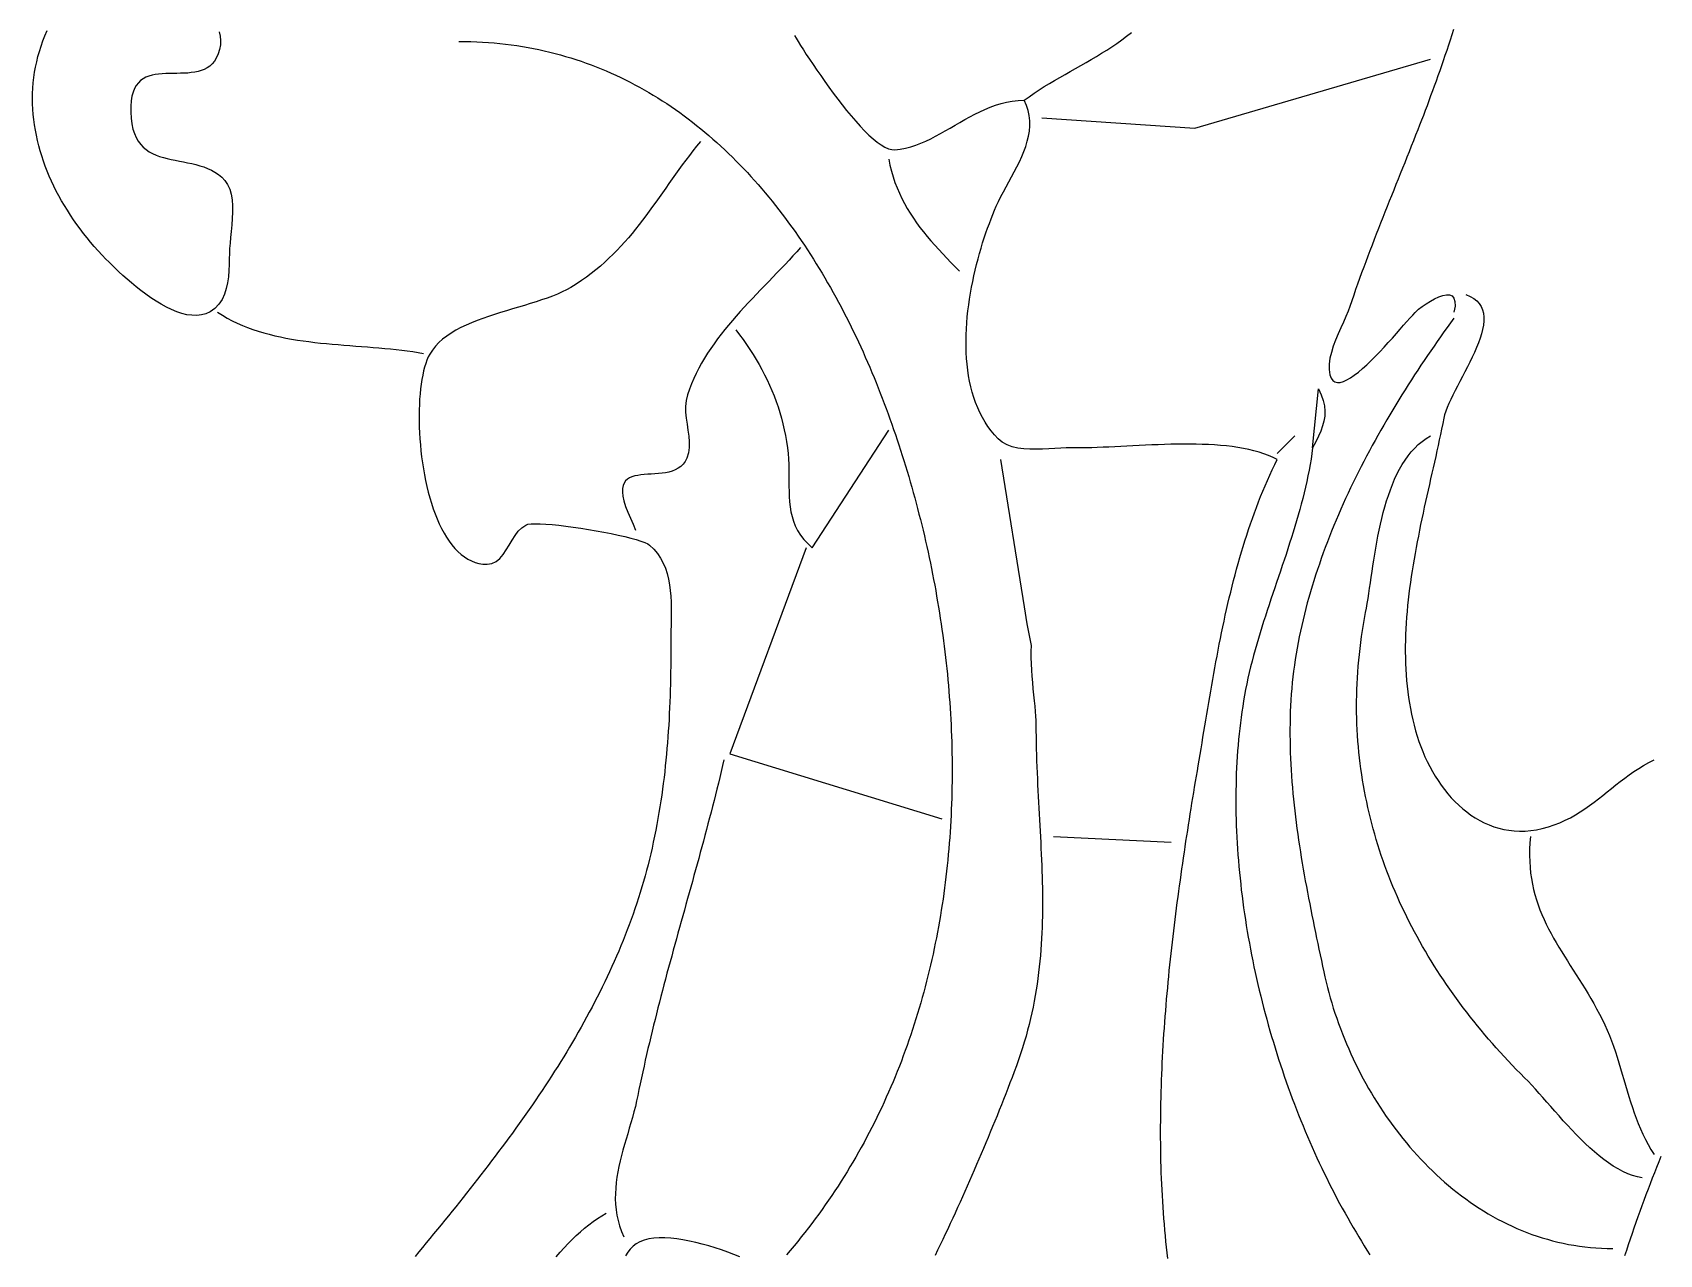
# Model space of a CAD drawing. Header units: millimetres. Extents: x 38 to 1443, y 33 to 1224.
# Drawn here: x 60.1 to 336.4, y 522.2 to 729.7 of the extents above; entities that cross this region are included whole.
import ezdxf

# ---------------------------------------------------------------- set-up
doc = ezdxf.new("R2010")
doc.units = ezdxf.units.MM
doc.layers.add('0_0_0', color=3, linetype='Continuous')

msp = doc.modelspace()

# ---------------------------------------------------------------- linework, layer by layer
at = {"layer": '0_0_0'}
for points in [[(91.78, 729.84), (91.94, 729.1), (92.01, 728.35), (91.99, 727.6), (91.87, 726.85), (91.64, 726.1), (91.3, 725.35), (90.98, 724.83), (90.61, 724.38), (90.19, 724.01), (89.74, 723.69), (89.26, 723.44), (88.74, 723.24), (88.2, 723.08), (87.63, 722.97), (87.04, 722.89), (86.44, 722.83), (85.83, 722.8), (85.21, 722.78), (84.58, 722.77), (83.95, 722.77), (83.33, 722.76), (82.71, 722.74), (82.1, 722.71), (81.51, 722.65), (80.93, 722.57), (80.38, 722.46), (79.85, 722.3), (79.35, 722.1), (78.88, 721.85), (78.45, 721.53), (78.06, 721.16), (77.71, 720.71), (77.41, 720.19), (77.16, 719.58), (76.97, 718.88), (76.83, 718.09), (76.76, 717.2), (76.76, 716.2), (76.82, 715.14), (76.95, 714.18), (77.14, 713.32), (77.39, 712.55), (77.7, 711.86), (78.05, 711.25), (78.46, 710.71), (78.9, 710.24), (79.39, 709.83), (79.92, 709.47), (80.47, 709.17), (81.06, 708.9), (81.68, 708.67), (82.32, 708.48), (82.97, 708.3), (83.65, 708.15), (84.33, 708.01), (85.03, 707.87), (85.72, 707.74), (86.43, 707.6), (87.12, 707.45), (87.82, 707.28), (88.5, 707.09), (89.17, 706.87), (89.83, 706.61), (90.47, 706.32), (91.08, 705.97), (91.66, 705.58), (92.22, 705.12), (92.74, 704.6), (93.23, 703.92), (93.59, 703.13), (93.84, 702.24), (93.99, 701.28), (94.06, 700.25), (94.07, 699.19), (94.02, 698.1), (93.94, 697.02), (93.84, 695.94), (93.73, 694.91), (93.63, 693.93), (93.56, 693.02), (93.52, 692.2), (93.51, 691.28), (93.49, 690.3), (93.44, 689.28), (93.36, 688.24), (93.21, 687.21), (92.99, 686.21), (92.69, 685.25), (92.28, 684.35), (91.74, 683.55), (91.07, 682.85), (90.25, 682.27), (89.52, 681.95), (88.77, 681.75), (87.98, 681.66), (87.16, 681.68), (86.32, 681.79), (85.46, 682), (84.59, 682.29), (83.71, 682.65), (82.83, 683.07), (81.94, 683.55), (81.06, 684.08), (80.19, 684.65), (79.34, 685.25), (78.5, 685.88), (77.69, 686.52), (76.9, 687.17), (76.15, 687.81), (75.43, 688.45), (74.75, 689.07), (74.13, 689.67), (73.55, 690.23), (73.03, 690.75), (72.56, 691.22), (71.89, 691.92), (71.23, 692.63), (70.58, 693.36), (69.95, 694.09), (69.34, 694.84), (68.74, 695.59), (68.16, 696.36), (67.59, 697.13), (67.04, 697.92), (66.51, 698.71), (66, 699.51), (65.5, 700.31), (65.03, 701.13), (64.57, 701.95), (64.13, 702.78), (63.71, 703.61), (63.32, 704.45), (62.94, 705.3), (62.59, 706.15), (62.25, 707.01), (61.94, 707.87), (61.66, 708.74), (61.39, 709.61), (61.15, 710.49), (60.93, 711.36), (60.74, 712.25), (60.57, 713.13), (60.42, 714.02), (60.3, 714.91), (60.21, 715.8), (60.14, 716.69), (60.1, 717.58), (60.09, 718.48), (60.1, 719.37), (60.14, 720.27), (60.21, 721.16), (60.31, 722.06), (60.44, 722.95), (60.6, 723.85), (60.79, 724.74), (61, 725.63), (61.25, 726.51), (61.53, 727.4), (61.85, 728.28), (62.19, 729.16), (62.56, 730.04)], [(252.92, 521.52), (252.81, 522.48), (252.7, 523.45), (252.6, 524.42), (252.51, 525.38), (252.42, 526.35), (252.34, 527.32), (252.26, 528.29), (252.18, 529.27), (252.12, 530.24), (252.05, 531.21), (252, 532.19), (251.95, 533.16), (251.9, 534.14), (251.86, 535.12), (251.82, 536.1), (251.79, 537.07), (251.76, 538.05), (251.74, 539.03), (251.72, 540.01), (251.71, 541), (251.7, 541.98), (251.7, 542.96), (251.7, 543.94), (251.71, 544.92), (251.72, 545.91), (251.73, 546.89), (251.75, 547.87), (251.77, 548.85), (251.8, 549.84), (251.83, 550.82), (251.86, 551.8), (251.9, 552.79), (251.94, 553.77), (251.99, 554.75), (252.04, 555.73), (252.09, 556.71), (252.15, 557.69), (252.21, 558.68), (252.27, 559.66), (252.34, 560.64), (252.41, 561.62), (252.48, 562.59), (252.56, 563.57), (252.64, 564.55), (252.72, 565.53), (252.81, 566.5), (252.9, 567.48), (252.99, 568.45), (253.08, 569.42), (253.18, 570.4), (253.28, 571.37), (253.38, 572.34), (253.49, 573.3), (253.59, 574.27), (253.7, 575.24), (253.82, 576.2), (253.93, 577.17), (254.05, 578.13), (254.16, 579.09), (254.29, 580.05), (254.41, 581.01), (254.53, 581.96), (254.66, 582.92), (254.79, 583.87), (254.92, 584.82), (255.05, 585.77), (255.18, 586.72), (255.32, 587.66), (255.45, 588.61), (255.59, 589.55), (255.73, 590.49), (255.87, 591.42), (256.01, 592.36), (256.16, 593.29), (256.3, 594.22), (256.44, 595.15), (256.59, 596.08), (256.74, 597), (256.89, 597.92), (257.03, 598.84), (257.18, 599.76), (257.33, 600.67), (257.48, 601.58), (257.63, 602.49), (257.79, 603.4), (257.94, 604.3), (258.09, 605.2), (258.25, 606.16), (258.41, 607.12), (258.57, 608.09), (258.73, 609.06), (258.89, 610.03), (259.06, 611), (259.22, 611.98), (259.38, 612.96), (259.54, 613.94), (259.71, 614.92), (259.87, 615.91), (260.04, 616.89), (260.21, 617.88), (260.38, 618.87), (260.56, 619.86), (260.74, 620.85), (260.92, 621.84), (261.1, 622.83), (261.28, 623.82), (261.47, 624.82), (261.67, 625.81), (261.86, 626.8), (262.06, 627.79), (262.27, 628.78), (262.48, 629.77), (262.69, 630.75), (262.91, 631.74), (263.14, 632.73), (263.37, 633.71), (263.6, 634.69), (263.84, 635.67), (264.09, 636.65), (264.34, 637.62), (264.61, 638.59), (264.87, 639.56), (265.15, 640.53), (265.43, 641.49), (265.72, 642.45), (266.01, 643.41), (266.32, 644.36), (266.63, 645.31), (266.95, 646.25), (267.28, 647.19), (267.62, 648.13), (267.96, 649.06), (268.32, 649.99), (268.68, 650.91), (269.06, 651.82), (269.44, 652.74), (269.84, 653.64), (270.24, 654.54), (270.66, 655.43), (271.09, 656.32), (271.52, 657.2), (270.8, 657.56), (270.04, 657.89), (269.24, 658.18), (268.42, 658.45), (267.56, 658.69), (266.67, 658.9), (265.76, 659.09), (264.82, 659.25), (263.86, 659.38), (262.87, 659.5), (261.87, 659.59), (260.86, 659.67), (259.82, 659.73), (258.78, 659.77), (257.72, 659.8), (256.66, 659.81), (255.59, 659.81), (254.51, 659.8), (253.43, 659.78), (252.35, 659.75), (251.27, 659.71), (250.19, 659.67), (249.12, 659.62), (248.05, 659.57), (247, 659.52), (245.95, 659.46), (244.92, 659.41), (243.9, 659.36), (242.9, 659.31), (241.92, 659.27), (240.95, 659.23), (240.02, 659.2), (239.1, 659.18), (238.21, 659.17), (237.35, 659.17), (236.52, 659.19), (235.67, 659.18), (234.73, 659.14), (233.74, 659.08), (232.7, 659.02), (231.64, 658.96), (230.56, 658.93), (229.49, 658.94), (228.45, 659), (227.44, 659.14), (226.49, 659.36), (225.61, 659.68), (224.81, 660.12), (224.12, 660.69), (223.5, 661.36), (222.92, 662.06), (222.38, 662.8), (221.88, 663.56), (221.42, 664.35), (221.01, 665.16), (220.63, 665.99), (220.28, 666.85), (219.98, 667.73), (219.7, 668.63), (219.46, 669.55), (219.26, 670.48), (219.09, 671.43), (218.94, 672.39), (218.83, 673.37), (218.75, 674.35), (218.69, 675.34), (218.66, 676.34), (218.66, 677.35), (218.68, 678.36), (218.72, 679.38), (218.78, 680.39), (218.87, 681.41), (218.98, 682.42), (219.11, 683.44), (219.25, 684.44), (219.41, 685.45), (219.59, 686.44), (219.79, 687.43), (219.99, 688.41), (220.21, 689.37), (220.45, 690.32), (220.69, 691.26), (220.94, 692.18), (221.2, 693.09), (221.47, 693.97), (221.75, 694.84), (222.03, 695.68), (222.32, 696.5), (222.61, 697.3), (222.9, 698.07), (223.2, 698.81), (223.49, 699.52), (223.78, 700.2), (224.16, 701.02), (224.57, 701.84), (225, 702.67), (225.45, 703.51), (225.91, 704.35), (226.38, 705.2), (226.84, 706.05), (227.28, 706.91), (227.71, 707.77), (228.1, 708.63), (228.47, 709.5), (228.79, 710.37), (229.06, 711.24), (229.27, 712.11), (229.42, 712.98), (229.5, 713.86), (229.49, 714.73), (229.4, 715.6), (229.21, 716.47), (228.92, 717.34), (228.52, 718.2), (229.36, 718.81), (230.2, 719.4), (231.06, 719.96), (231.93, 720.52), (232.8, 721.05), (233.68, 721.58), (234.57, 722.09), (235.46, 722.6), (236.35, 723.11), (237.25, 723.61), (238.14, 724.11), (239.03, 724.62), (239.92, 725.13), (240.8, 725.65), (241.68, 726.18), (242.55, 726.72), (243.41, 727.28), (244.26, 727.86), (245.1, 728.45), (245.92, 729.07), (246.73, 729.71)], [(301.43, 730.22), (301.15, 729.32), (300.86, 728.43), (300.58, 727.55), (300.29, 726.67), (299.99, 725.79), (299.7, 724.92), (299.4, 724.05), (299.1, 723.19), (298.8, 722.33), (298.49, 721.47), (298.19, 720.62), (297.88, 719.78), (297.57, 718.94), (297.26, 718.1), (296.95, 717.27), (296.64, 716.45), (296.33, 715.63), (296.02, 714.81), (295.7, 714), (295.39, 713.2), (295.02, 712.27), (294.65, 711.33), (294.28, 710.4), (293.91, 709.46), (293.53, 708.53), (293.16, 707.6), (292.79, 706.66), (292.41, 705.73), (292.04, 704.8), (291.66, 703.87), (291.29, 702.94), (290.92, 702), (290.54, 701.07), (290.17, 700.14), (289.8, 699.21), (289.43, 698.27), (289.06, 697.34), (288.7, 696.4), (288.33, 695.47), (287.97, 694.53), (287.61, 693.6), (287.25, 692.66), (286.9, 691.72), (286.55, 690.78), (286.2, 689.84), (285.85, 688.89), (285.51, 687.95), (285.17, 687), (284.83, 686.06), (284.5, 685.11), (284.17, 684.15), (283.85, 683.2), (283.55, 682.38), (283.17, 681.49), (282.75, 680.54), (282.3, 679.55), (281.85, 678.52), (281.42, 677.48), (281.03, 676.43), (280.7, 675.39), (280.46, 674.38), (280.32, 673.39), (280.31, 672.46), (280.45, 671.59), (280.67, 671.02), (280.95, 670.62), (281.31, 670.38), (281.74, 670.27), (282.22, 670.3), (282.75, 670.45), (283.33, 670.71), (283.95, 671.07), (284.6, 671.52), (285.29, 672.05), (285.99, 672.65), (286.71, 673.3), (287.44, 674), (288.18, 674.74), (288.92, 675.5), (289.65, 676.28), (290.36, 677.06), (291.06, 677.83), (291.74, 678.59), (292.38, 679.31), (292.98, 680), (293.55, 680.64), (294.06, 681.22), (294.52, 681.73), (294.93, 682.15), (295.26, 682.49), (295.52, 682.72), (296.14, 683.18), (296.82, 683.65), (297.53, 684.09), (298.25, 684.48), (298.95, 684.81), (299.62, 685.05), (300.24, 685.17), (300.78, 685.15), (301.22, 684.98), (301.53, 684.62), (301.7, 684.05), (301.71, 683.25), (301.52, 682.2)], [(132.52, 728.2), (133.54, 728.19), (134.55, 728.17), (135.55, 728.13), (136.54, 728.08), (137.53, 728.02), (138.51, 727.94), (139.48, 727.84), (140.45, 727.74), (141.41, 727.61), (142.36, 727.48), (143.31, 727.33), (144.25, 727.17), (145.18, 726.99), (146.1, 726.8), (147.02, 726.6), (147.93, 726.38), (148.84, 726.15), (149.74, 725.91), (150.63, 725.66), (151.51, 725.39), (152.39, 725.11), (153.26, 724.82), (154.13, 724.52), (154.98, 724.2), (155.83, 723.88), (156.68, 723.54), (157.52, 723.19), (158.35, 722.83), (159.17, 722.45), (159.99, 722.07), (160.8, 721.67), (161.61, 721.26), (162.4, 720.85), (163.2, 720.42), (163.98, 719.98), (164.76, 719.53), (165.53, 719.07), (166.3, 718.6), (167.05, 718.12), (167.81, 717.63), (168.55, 717.13), (169.29, 716.62), (170.02, 716.1), (170.75, 715.57), (171.47, 715.03), (172.18, 714.48), (172.89, 713.93), (173.59, 713.36), (174.29, 712.79), (174.97, 712.2), (175.66, 711.61), (176.33, 711.01), (177, 710.4), (177.66, 709.78), (178.32, 709.16), (178.97, 708.52), (179.61, 707.88), (180.25, 707.23), (180.88, 706.57), (181.51, 705.91), (182.12, 705.24), (182.74, 704.56), (183.34, 703.87), (183.94, 703.18), (184.54, 702.48), (185.13, 701.77), (185.71, 701.06), (186.28, 700.34), (186.85, 699.61), (187.42, 698.88), (187.97, 698.14), (188.52, 697.39), (189.07, 696.64), (189.61, 695.89), (190.14, 695.12), (190.67, 694.36), (191.19, 693.58), (191.7, 692.8), (192.21, 692.02), (192.72, 691.23), (193.21, 690.44), (193.7, 689.64), (194.19, 688.84), (194.67, 688.03), (195.14, 687.22), (195.61, 686.4), (196.07, 685.58), (196.53, 684.76), (196.98, 683.93), (197.42, 683.1), (197.86, 682.26), (198.29, 681.42), (198.72, 680.58), (199.14, 679.73), (199.55, 678.88), (199.96, 678.03), (200.36, 677.18), (200.76, 676.32), (201.15, 675.46), (201.54, 674.59), (201.92, 673.73), (202.29, 672.86), (202.66, 671.99), (203.03, 671.12), (203.38, 670.25), (203.74, 669.37), (204.08, 668.49), (204.42, 667.61), (204.76, 666.73), (205.09, 665.85), (205.41, 664.97), (205.73, 664.09), (206.04, 663.2), (206.35, 662.32), (206.65, 661.44), (206.95, 660.56), (207.24, 659.67), (207.53, 658.78), (207.81, 657.89), (208.09, 657), (208.37, 656.1), (208.64, 655.2), (208.91, 654.3), (209.17, 653.4), (209.43, 652.49), (209.69, 651.59), (209.94, 650.68), (210.18, 649.77), (210.43, 648.85), (210.66, 647.94), (210.89, 647.02), (211.12, 646.1), (211.35, 645.18), (211.57, 644.26), (211.78, 643.33), (211.99, 642.4), (212.19, 641.48), (212.39, 640.55), (212.59, 639.61), (212.78, 638.68), (212.97, 637.75), (213.15, 636.81), (213.33, 635.87), (213.5, 634.93), (213.66, 633.99), (213.83, 633.05), (213.98, 632.11), (214.14, 631.17), (214.28, 630.22), (214.43, 629.28), (214.56, 628.33), (214.69, 627.38), (214.82, 626.43), (214.94, 625.48), (215.06, 624.53), (215.17, 623.58), (215.28, 622.63), (215.38, 621.68), (215.48, 620.72), (215.57, 619.77), (215.65, 618.81), (215.73, 617.86), (215.81, 616.9), (215.88, 615.95), (215.94, 614.99), (216, 614.03), (216.06, 613.08), (216.1, 612.12), (216.15, 611.16), (216.18, 610.2), (216.21, 609.25), (216.24, 608.29), (216.26, 607.33), (216.27, 606.37), (216.28, 605.41), (216.29, 604.46), (216.28, 603.5), (216.28, 602.54), (216.26, 601.58), (216.24, 600.63), (216.22, 599.67), (216.19, 598.71), (216.15, 597.76), (216.11, 596.8), (216.06, 595.85), (216, 594.89), (215.94, 593.94), (215.88, 592.99), (215.8, 592.03), (215.72, 591.08), (215.64, 590.13), (215.55, 589.18), (215.45, 588.23), (215.35, 587.28), (215.24, 586.34), (215.12, 585.39), (215, 584.45), (214.87, 583.5), (214.74, 582.56), (214.6, 581.62), (214.45, 580.68), (214.3, 579.74), (214.14, 578.8), (213.97, 577.86), (213.8, 576.93), (213.62, 575.99), (213.43, 575.06), (213.24, 574.13), (213.04, 573.2), (212.84, 572.28), (212.63, 571.35), (212.41, 570.43), (212.18, 569.51), (211.95, 568.59), (211.71, 567.67), (211.47, 566.75), (211.22, 565.84), (210.96, 564.92), (210.69, 564.01), (210.42, 563.11), (210.14, 562.2), (209.85, 561.3), (209.56, 560.4), (209.26, 559.5), (208.95, 558.6), (208.64, 557.71), (208.32, 556.81), (207.99, 555.92), (207.66, 555.04), (207.32, 554.15), (206.97, 553.27), (206.61, 552.39), (206.25, 551.52), (205.88, 550.64), (205.5, 549.77), (205.11, 548.9), (204.72, 548.04), (204.32, 547.18), (203.91, 546.32), (203.5, 545.46), (203.08, 544.61), (202.65, 543.76), (202.21, 542.91), (201.77, 542.07), (201.32, 541.23), (200.86, 540.39), (200.39, 539.56), (199.92, 538.72), (199.43, 537.9), (198.94, 537.07), (198.45, 536.25), (197.94, 535.44), (197.43, 534.63), (196.91, 533.82), (196.38, 533.01), (195.85, 532.21), (195.3, 531.41), (194.75, 530.62), (194.19, 529.83), (193.63, 529.04), (193.05, 528.26), (192.47, 527.48), (191.88, 526.71), (191.28, 525.94), (190.67, 525.17), (190.06, 524.41), (189.43, 523.65), (188.8, 522.9), (188.16, 522.15)], [(189.52, 729.2), (189.81, 728.73), (190.15, 728.16), (190.56, 727.51), (191.02, 726.79), (191.52, 726), (192.08, 725.16), (192.67, 724.27), (193.3, 723.34), (193.96, 722.38), (194.65, 721.4), (195.36, 720.4), (196.1, 719.4), (196.85, 718.41), (197.61, 717.43), (198.37, 716.47), (199.14, 715.54), (199.91, 714.65), (200.67, 713.8), (201.42, 713.02), (202.16, 712.3), (202.88, 711.65), (203.58, 711.08), (204.24, 710.61), (204.88, 710.23), (205.48, 709.97), (206.05, 709.82), (206.56, 709.79), (207.48, 709.9), (208.37, 710.08), (209.25, 710.3), (210.12, 710.58), (210.97, 710.91), (211.82, 711.27), (212.65, 711.67), (213.48, 712.09), (214.31, 712.54), (215.13, 713.01), (215.96, 713.48), (216.78, 713.96), (217.61, 714.45), (218.44, 714.92), (219.29, 715.39), (220.14, 715.84), (221, 716.26), (221.87, 716.66), (222.76, 717.03), (223.67, 717.35), (224.59, 717.63), (225.54, 717.86), (226.51, 718.04), (227.5, 718.15), (228.52, 718.2)], [(231.52, 715.2), (257.52, 713.46), (297.52, 725.2)], [(173.52, 711.2), (172.88, 710.42), (172.26, 709.63), (171.65, 708.84), (171.05, 708.04), (170.46, 707.25), (169.88, 706.45), (169.31, 705.66), (168.74, 704.86), (168.18, 704.07), (167.63, 703.28), (167.07, 702.49), (166.52, 701.7), (165.96, 700.92), (165.41, 700.14), (164.85, 699.37), (164.28, 698.6), (163.71, 697.84), (163.12, 697.08), (162.53, 696.34), (161.93, 695.6), (161.32, 694.86), (160.69, 694.14), (160.04, 693.43), (159.38, 692.73), (158.7, 692.04), (158, 691.36), (157.28, 690.69), (156.54, 690.04), (155.77, 689.4), (154.98, 688.77), (154.16, 688.16), (153.31, 687.57), (152.43, 686.99), (151.52, 686.42), (150.81, 686.02), (150.04, 685.65), (149.23, 685.28), (148.38, 684.94), (147.48, 684.61), (146.56, 684.29), (145.61, 683.98), (144.63, 683.67), (143.64, 683.37), (142.63, 683.07), (141.62, 682.76), (140.6, 682.46), (139.58, 682.15), (138.56, 681.83), (137.56, 681.49), (136.57, 681.15), (135.6, 680.79), (134.65, 680.41), (133.73, 680.01), (132.85, 679.59), (132, 679.14), (131.2, 678.66), (130.45, 678.15), (129.74, 677.61), (129.1, 677.04), (128.51, 676.42), (128, 675.77), (127.55, 675.07), (127.31, 674.61), (127.09, 674.09), (126.88, 673.52), (126.69, 672.9), (126.52, 672.23), (126.36, 671.53), (126.22, 670.78), (126.1, 670), (126, 669.18), (125.91, 668.33), (125.84, 667.45), (125.79, 666.54), (125.76, 665.61), (125.75, 664.66), (125.75, 663.69), (125.78, 662.71), (125.82, 661.71), (125.88, 660.71), (125.96, 659.69), (126.06, 658.68), (126.18, 657.66), (126.32, 656.64), (126.48, 655.62), (126.66, 654.61), (126.85, 653.61), (127.07, 652.62), (127.31, 651.65), (127.57, 650.69), (127.85, 649.76), (128.15, 648.84), (128.48, 647.96), (128.82, 647.1), (129.18, 646.27), (129.57, 645.47), (129.98, 644.71), (130.41, 644), (130.86, 643.32), (131.33, 642.68), (131.82, 642.1), (132.34, 641.56), (132.88, 641.08), (133.44, 640.65), (134.03, 640.28), (134.64, 639.98), (135.27, 639.73), (135.92, 639.55), (136.6, 639.44), (137.3, 639.41), (138.12, 639.53), (138.83, 639.88), (139.46, 640.41), (140.03, 641.08), (140.55, 641.84), (141.05, 642.66), (141.54, 643.48), (142.05, 644.28), (142.59, 645.01), (143.19, 645.62), (143.86, 646.07), (144.24, 646.19), (144.79, 646.26), (145.49, 646.29), (146.33, 646.28), (147.28, 646.23), (148.34, 646.15), (149.48, 646.03), (150.69, 645.89), (151.94, 645.72), (153.23, 645.53), (154.53, 645.32), (155.83, 645.1), (157.11, 644.86), (158.36, 644.61), (159.55, 644.36), (160.67, 644.1), (161.7, 643.84), (162.62, 643.59), (163.42, 643.34), (164.08, 643.1), (164.58, 642.87), (164.91, 642.66), (165.63, 641.97), (166.24, 641.22), (166.77, 640.43), (167.21, 639.59), (167.58, 638.72), (167.87, 637.81), (168.1, 636.88), (168.28, 635.92), (168.41, 634.95), (168.49, 633.97), (168.54, 632.98), (168.57, 631.99), (168.57, 631), (168.56, 630.02), (168.55, 629.06), (168.53, 628.12), (168.52, 627.2), (168.52, 626.17), (168.52, 625.14), (168.51, 624.11), (168.5, 623.09), (168.49, 622.08), (168.47, 621.06), (168.45, 620.05), (168.43, 619.05), (168.4, 618.04), (168.37, 617.04), (168.34, 616.04), (168.29, 615.05), (168.25, 614.05), (168.2, 613.06), (168.14, 612.07), (168.08, 611.08), (168.01, 610.09), (167.93, 609.1), (167.85, 608.12), (167.77, 607.13), (167.67, 606.14), (167.57, 605.16), (167.46, 604.17), (167.35, 603.18), (167.23, 602.19), (167.1, 601.2), (166.96, 600.21), (166.81, 599.22), (166.65, 598.23), (166.49, 597.23), (166.32, 596.23), (166.13, 595.23), (165.94, 594.23), (165.74, 593.22), (165.53, 592.21), (165.31, 591.2), (165.09, 590.25), (164.86, 589.3), (164.63, 588.35), (164.38, 587.41), (164.13, 586.47), (163.86, 585.54), (163.59, 584.61), (163.31, 583.68), (163.02, 582.76), (162.72, 581.84), (162.41, 580.92), (162.1, 580.01), (161.77, 579.1), (161.44, 578.2), (161.1, 577.3), (160.75, 576.4), (160.4, 575.5), (160.04, 574.61), (159.66, 573.73), (159.29, 572.84), (158.9, 571.96), (158.51, 571.08), (158.11, 570.21), (157.7, 569.34), (157.29, 568.47), (156.87, 567.6), (156.44, 566.74), (156, 565.88), (155.56, 565.02), (155.12, 564.17), (154.66, 563.32), (154.2, 562.47), (153.74, 561.62), (153.27, 560.78), (152.79, 559.94), (152.31, 559.1), (151.82, 558.27), (151.32, 557.43), (150.82, 556.6), (150.32, 555.77), (149.81, 554.95), (149.29, 554.13), (148.77, 553.3), (148.24, 552.49), (147.71, 551.67), (147.18, 550.86), (146.64, 550.04), (146.09, 549.23), (145.55, 548.43), (144.99, 547.62), (144.44, 546.82), (143.88, 546.01), (143.31, 545.21), (142.74, 544.42), (142.17, 543.62), (141.59, 542.82), (141.01, 542.03), (140.43, 541.24), (139.84, 540.45), (139.26, 539.66), (138.66, 538.88), (138.07, 538.09), (137.47, 537.31), (136.87, 536.52), (136.26, 535.74), (135.66, 534.96), (135.05, 534.19), (134.44, 533.41), (133.82, 532.63), (133.21, 531.86), (132.59, 531.09), (131.97, 530.31), (131.35, 529.54), (130.73, 528.77), (130.1, 528), (129.48, 527.23), (128.85, 526.47), (128.22, 525.7), (127.59, 524.93), (126.96, 524.17), (126.33, 523.4), (125.7, 522.64), (125.06, 521.88)], [(205.52, 708.2), (205.73, 707.17), (205.97, 706.18), (206.26, 705.2), (206.58, 704.25), (206.93, 703.33), (207.32, 702.43), (207.74, 701.54), (208.19, 700.68), (208.66, 699.84), (209.17, 699.01), (209.7, 698.2), (210.26, 697.4), (210.83, 696.62), (211.43, 695.84), (212.05, 695.08), (212.69, 694.33), (213.34, 693.58), (214.01, 692.84), (214.69, 692.11), (215.38, 691.38), (216.09, 690.65), (216.8, 689.93), (217.52, 689.2)], [(190.52, 693.2), (189.89, 692.48), (189.24, 691.76), (188.58, 691.05), (187.91, 690.33), (187.23, 689.61), (186.54, 688.9), (185.85, 688.18), (185.15, 687.45), (184.45, 686.73), (183.75, 686), (183.05, 685.27), (182.36, 684.54), (181.66, 683.8), (180.98, 683.06), (180.3, 682.31), (179.62, 681.55), (178.96, 680.79), (178.31, 680.02), (177.68, 679.25), (177.06, 678.46), (176.45, 677.67), (175.86, 676.86), (175.3, 676.05), (174.75, 675.23), (174.23, 674.39), (173.73, 673.55), (173.25, 672.69), (172.81, 671.82), (172.39, 670.94), (172, 670.04), (171.65, 669.13), (171.33, 668.2), (171.09, 667.22), (171, 666.22), (171.02, 665.21), (171.12, 664.19), (171.27, 663.18), (171.42, 662.17), (171.56, 661.18), (171.64, 660.2), (171.64, 659.24), (171.51, 658.32), (171.24, 657.43), (170.95, 656.88), (170.61, 656.41), (170.21, 656.02), (169.76, 655.7), (169.27, 655.44), (168.75, 655.23), (168.19, 655.07), (167.61, 654.95), (167.01, 654.86), (166.4, 654.8), (165.79, 654.75), (165.18, 654.71), (164.58, 654.68), (163.99, 654.63), (163.42, 654.58), (162.88, 654.5), (162.38, 654.4), (161.91, 654.26), (161.49, 654.07), (161.12, 653.84), (160.81, 653.55), (160.57, 653.19), (160.39, 652.76), (160.3, 652.25), (160.29, 651.65), (160.37, 650.95), (160.55, 650.15), (160.83, 649.24), (161.22, 648.23), (161.66, 647.21), (162.11, 646.2), (162.52, 645.2)], [(303.52, 685.2), (304.26, 684.9), (304.89, 684.55), (305.41, 684.14), (305.83, 683.68), (306.15, 683.17), (306.38, 682.62), (306.53, 682.02), (306.59, 681.39), (306.59, 680.73), (306.52, 680.03), (306.38, 679.3), (306.2, 678.55), (305.96, 677.78), (305.67, 677), (305.35, 676.19), (305, 675.38), (304.62, 674.56), (304.22, 673.74), (303.81, 672.91), (303.39, 672.09), (302.96, 671.27), (302.54, 670.47), (302.12, 669.67), (301.72, 668.9), (301.34, 668.14), (300.99, 667.41), (300.66, 666.7), (300.38, 666.02), (300.13, 665.38), (299.94, 664.77), (299.8, 664.2), (299.62, 663.29), (299.43, 662.37), (299.23, 661.44), (299.03, 660.52), (298.83, 659.58), (298.63, 658.65), (298.42, 657.71), (298.21, 656.76), (297.99, 655.81), (297.78, 654.86), (297.56, 653.91), (297.35, 652.95), (297.13, 651.99), (296.92, 651.02), (296.7, 650.05), (296.49, 649.08), (296.28, 648.11), (296.08, 647.14), (295.87, 646.16), (295.67, 645.18), (295.48, 644.2), (295.29, 643.22), (295.1, 642.24), (294.92, 641.26), (294.75, 640.27), (294.58, 639.29), (294.42, 638.3), (294.27, 637.32), (294.13, 636.33), (294, 635.34), (293.87, 634.36), (293.76, 633.37), (293.65, 632.38), (293.56, 631.4), (293.48, 630.41), (293.41, 629.43), (293.35, 628.45), (293.31, 627.46), (293.28, 626.48), (293.26, 625.51), (293.26, 624.53), (293.27, 623.55), (293.3, 622.58), (293.34, 621.61), (293.4, 620.64), (293.48, 619.68), (293.57, 618.71), (293.69, 617.75), (293.82, 616.8), (293.97, 615.84), (294.14, 614.89), (294.33, 613.95), (294.54, 613), (294.77, 612.07), (295.02, 611.13), (295.3, 610.2), (295.58, 609.33), (295.9, 608.45), (296.24, 607.59), (296.6, 606.73), (297, 605.89), (297.42, 605.06), (297.87, 604.24), (298.34, 603.44), (298.84, 602.66), (299.36, 601.9), (299.91, 601.16), (300.48, 600.45), (301.08, 599.77), (301.7, 599.11), (302.35, 598.49), (303.01, 597.89), (303.7, 597.34), (304.42, 596.82), (305.15, 596.34), (305.9, 595.9), (306.68, 595.5), (307.48, 595.15), (308.3, 594.84), (309.14, 594.58), (309.99, 594.38), (310.87, 594.23), (311.77, 594.13), (312.68, 594.09), (313.62, 594.11), (314.57, 594.19), (315.54, 594.33), (316.52, 594.54), (317.57, 594.82), (318.56, 595.15), (319.51, 595.52), (320.43, 595.93), (321.31, 596.37), (322.16, 596.85), (322.98, 597.35), (323.78, 597.88), (324.56, 598.42), (325.32, 598.99), (326.07, 599.56), (326.81, 600.15), (327.55, 600.74), (328.29, 601.34), (329.03, 601.93), (329.78, 602.52), (330.53, 603.1), (331.31, 603.67), (332.1, 604.22), (332.91, 604.75), (333.75, 605.26), (334.62, 605.75), (335.52, 606.2)], [(91.52, 682.2), (92.34, 681.69), (93.16, 681.21), (94.01, 680.77), (94.87, 680.35), (95.74, 679.97), (96.62, 679.61), (97.52, 679.29), (98.43, 678.99), (99.35, 678.71), (100.29, 678.46), (101.23, 678.22), (102.18, 678.01), (103.14, 677.82), (104.1, 677.64), (105.07, 677.48), (106.05, 677.34), (107.04, 677.21), (108.02, 677.09), (109.01, 676.98), (110, 676.88), (111, 676.79), (111.99, 676.7), (112.99, 676.62), (113.99, 676.54), (114.98, 676.47), (115.97, 676.39), (116.96, 676.32), (117.95, 676.24), (118.93, 676.16), (119.9, 676.07), (120.87, 675.98), (121.84, 675.87), (122.79, 675.76), (123.74, 675.64), (124.68, 675.51), (125.61, 675.36), (126.52, 675.2)], [(301.52, 681.2), (300.96, 680.42), (300.39, 679.64), (299.82, 678.85), (299.26, 678.05), (298.7, 677.26), (298.14, 676.45), (297.58, 675.65), (297.03, 674.84), (296.47, 674.02), (295.92, 673.2), (295.38, 672.37), (294.84, 671.55), (294.3, 670.71), (293.76, 669.88), (293.23, 669.04), (292.7, 668.19), (292.17, 667.34), (291.65, 666.49), (291.13, 665.64), (290.62, 664.78), (290.11, 663.91), (289.61, 663.05), (289.11, 662.18), (288.61, 661.3), (288.13, 660.43), (287.64, 659.55), (287.16, 658.66), (286.69, 657.77), (286.23, 656.88), (285.76, 655.99), (285.31, 655.1), (284.86, 654.2), (284.42, 653.29), (283.98, 652.39), (283.55, 651.48), (283.13, 650.57), (282.72, 649.66), (282.31, 648.74), (281.91, 647.82), (281.51, 646.9), (281.13, 645.98), (280.75, 645.05), (280.38, 644.13), (280.02, 643.2), (279.67, 642.26), (279.32, 641.33), (278.98, 640.39), (278.66, 639.45), (278.34, 638.51), (278.03, 637.57), (277.73, 636.62), (277.43, 635.68), (277.15, 634.73), (276.88, 633.78), (276.62, 632.83), (276.36, 631.88), (276.12, 630.92), (275.89, 629.96), (275.67, 629.01), (275.46, 628.05), (275.26, 627.09), (275.07, 626.13), (274.89, 625.16), (274.72, 624.2), (274.56, 623.23), (274.42, 622.25), (274.29, 621.27), (274.17, 620.29), (274.07, 619.31), (273.98, 618.32), (273.9, 617.34), (273.83, 616.35), (273.78, 615.37), (273.73, 614.38), (273.7, 613.39), (273.68, 612.4), (273.67, 611.41), (273.67, 610.42), (273.68, 609.43), (273.7, 608.44), (273.72, 607.45), (273.76, 606.45), (273.81, 605.46), (273.87, 604.47), (273.93, 603.47), (274.01, 602.48), (274.09, 601.49), (274.18, 600.5), (274.27, 599.5), (274.38, 598.51), (274.49, 597.52), (274.61, 596.53), (274.73, 595.53), (274.86, 594.54), (275, 593.55), (275.14, 592.57), (275.29, 591.58), (275.45, 590.59), (275.6, 589.6), (275.77, 588.62), (275.94, 587.63), (276.11, 586.65), (276.28, 585.67), (276.46, 584.69), (276.64, 583.71), (276.83, 582.73), (277.02, 581.76), (277.21, 580.78), (277.4, 579.81), (277.6, 578.84), (277.79, 577.87), (277.99, 576.9), (278.19, 575.94), (278.39, 574.98), (278.6, 574.02), (278.8, 573.06), (279, 572.1), (279.2, 571.15), (279.41, 570.2), (279.6, 569.32), (279.81, 568.44), (280.03, 567.56), (280.26, 566.68), (280.5, 565.8), (280.76, 564.93), (281.03, 564.05), (281.32, 563.17), (281.61, 562.3), (281.92, 561.43), (282.24, 560.56), (282.58, 559.69), (282.92, 558.83), (283.28, 557.97), (283.65, 557.11), (284.03, 556.25), (284.42, 555.41), (284.83, 554.56), (285.25, 553.72), (285.68, 552.88), (286.12, 552.05), (286.57, 551.23), (287.03, 550.41), (287.5, 549.6), (287.99, 548.79), (288.49, 547.99), (288.99, 547.2), (289.51, 546.42), (290.04, 545.64), (290.58, 544.87), (291.13, 544.11), (291.69, 543.36), (292.27, 542.62), (292.85, 541.88), (293.44, 541.16), (294.05, 540.44), (294.66, 539.74), (295.28, 539.04), (295.92, 538.36), (296.56, 537.69), (297.21, 537.03), (297.88, 536.38), (298.55, 535.74), (299.23, 535.11), (299.92, 534.5), (300.62, 533.9), (301.34, 533.31), (302.06, 532.74), (302.78, 532.18), (303.52, 531.63), (304.27, 531.1), (305.03, 530.58), (305.79, 530.08), (306.57, 529.59), (307.35, 529.12), (308.14, 528.66), (308.94, 528.22), (309.75, 527.8), (310.56, 527.39), (311.39, 527), (312.22, 526.63), (313.06, 526.27), (313.91, 525.93), (314.77, 525.61), (315.64, 525.31), (316.51, 525.03), (317.39, 524.77), (318.28, 524.52), (319.17, 524.3), (320.08, 524.09), (320.99, 523.91), (321.9, 523.75), (322.83, 523.6), (323.76, 523.48), (324.7, 523.38), (325.65, 523.3), (326.6, 523.25), (327.56, 523.21), (328.52, 523.2)], [(179.52, 679.2), (180.16, 678.38), (180.77, 677.56), (181.35, 676.73), (181.92, 675.89), (182.47, 675.04), (182.99, 674.19), (183.5, 673.33), (183.98, 672.47), (184.44, 671.59), (184.87, 670.71), (185.29, 669.81), (185.68, 668.91), (186.05, 667.99), (186.39, 667.07), (186.72, 666.13), (187.02, 665.18), (187.29, 664.22), (187.54, 663.24), (187.77, 662.25), (187.98, 661.25), (188.16, 660.23), (188.31, 659.2), (188.43, 658.24), (188.5, 657.29), (188.54, 656.34), (188.56, 655.41), (188.57, 654.48), (188.57, 653.57), (188.57, 652.66), (188.58, 651.77), (188.61, 650.89), (188.67, 650.02), (188.76, 649.17), (188.9, 648.33), (189.09, 647.51), (189.33, 646.7), (189.65, 645.91), (190.04, 645.13), (190.51, 644.37), (191.08, 643.63), (191.75, 642.91), (192.52, 642.2), (205.52, 662.2)], [(274.52, 661.2), (271.52, 658.2)], [(333.52, 535.2), (332.69, 535.37), (331.86, 535.61), (331.04, 535.92), (330.22, 536.3), (329.4, 536.73), (328.59, 537.22), (327.78, 537.76), (326.98, 538.34), (326.18, 538.96), (325.39, 539.63), (324.61, 540.32), (323.84, 541.05), (323.07, 541.79), (322.31, 542.56), (321.57, 543.34), (320.83, 544.13), (320.1, 544.92), (319.39, 545.72), (318.68, 546.51), (317.99, 547.3), (317.31, 548.07), (316.64, 548.83), (315.99, 549.56), (315.35, 550.27), (314.73, 550.95), (314.12, 551.6), (313.52, 552.2), (312.82, 552.91), (312.12, 553.63), (311.42, 554.35), (310.74, 555.08), (310.06, 555.8), (309.39, 556.54), (308.72, 557.28), (308.07, 558.02), (307.42, 558.76), (306.78, 559.51), (306.15, 560.27), (305.53, 561.02), (304.91, 561.79), (304.3, 562.55), (303.7, 563.32), (303.11, 564.1), (302.53, 564.87), (301.95, 565.65), (301.39, 566.44), (300.83, 567.23), (300.28, 568.02), (299.74, 568.82), (299.2, 569.62), (298.68, 570.43), (298.17, 571.24), (297.66, 572.05), (297.16, 572.86), (296.68, 573.68), (296.2, 574.51), (295.73, 575.34), (295.27, 576.17), (294.81, 577), (294.37, 577.84), (293.94, 578.68), (293.52, 579.53), (293.1, 580.38), (292.7, 581.23), (292.3, 582.09), (291.92, 582.95), (291.54, 583.81), (291.17, 584.68), (290.82, 585.55), (290.47, 586.43), (290.14, 587.31), (289.81, 588.19), (289.49, 589.07), (289.19, 589.96), (288.89, 590.85), (288.61, 591.75), (288.33, 592.65), (288.07, 593.55), (287.81, 594.46), (287.57, 595.37), (287.34, 596.28), (287.11, 597.19), (286.9, 598.11), (286.7, 599.04), (286.51, 599.96), (286.33, 600.89), (286.16, 601.82), (286.01, 602.76), (285.86, 603.7), (285.72, 604.64), (285.6, 605.58), (285.49, 606.53), (285.39, 607.48), (285.3, 608.43), (285.22, 609.39), (285.15, 610.35), (285.1, 611.32), (285.05, 612.28), (285.02, 613.25), (285, 614.22), (284.99, 615.2), (285, 616.18), (285.01, 617.16), (285.04, 618.14), (285.08, 619.13), (285.13, 620.12), (285.2, 621.11), (285.27, 622.11), (285.36, 623.11), (285.46, 624.11), (285.58, 625.12), (285.7, 626.12), (285.84, 627.13), (285.99, 628.15), (286.16, 629.16), (286.33, 630.18), (286.52, 631.2), (286.66, 631.97), (286.8, 632.77), (286.94, 633.6), (287.07, 634.46), (287.2, 635.35), (287.34, 636.27), (287.48, 637.21), (287.62, 638.17), (287.77, 639.14), (287.92, 640.13), (288.08, 641.13), (288.25, 642.13), (288.43, 643.15), (288.62, 644.16), (288.83, 645.18), (289.05, 646.19), (289.28, 647.19), (289.53, 648.19), (289.8, 649.18), (290.09, 650.15), (290.39, 651.11), (290.72, 652.05), (291.07, 652.96), (291.45, 653.85), (291.85, 654.71), (292.28, 655.55), (292.73, 656.34), (293.22, 657.11), (293.73, 657.83), (294.28, 658.51), (294.86, 659.15), (295.47, 659.74), (296.12, 660.28), (296.8, 660.77), (297.52, 661.2)], [(277.52, 659.2), (277.4, 658.24), (277.25, 657.28), (277.1, 656.32), (276.92, 655.37), (276.73, 654.41), (276.53, 653.45), (276.32, 652.5), (276.09, 651.55), (275.85, 650.59), (275.6, 649.64), (275.35, 648.69), (275.08, 647.74), (274.8, 646.78), (274.52, 645.83), (274.22, 644.88), (273.93, 643.93), (273.62, 642.98), (273.31, 642.03), (273, 641.08), (272.69, 640.13), (272.37, 639.18), (272.05, 638.23), (271.72, 637.28), (271.4, 636.33), (271.08, 635.38), (270.76, 634.43), (270.44, 633.48), (270.12, 632.52), (269.8, 631.57), (269.49, 630.62), (269.19, 629.66), (268.89, 628.71), (268.59, 627.75), (268.3, 626.8), (268.02, 625.84), (267.75, 624.88), (267.49, 623.92), (267.23, 622.96), (266.99, 622), (266.76, 621.04), (266.53, 620.07), (266.33, 619.11), (266.13, 618.14), (265.95, 617.17), (265.78, 616.2), (265.64, 615.28), (265.5, 614.35), (265.37, 613.41), (265.25, 612.48), (265.14, 611.54), (265.04, 610.59), (264.94, 609.64), (264.86, 608.69), (264.78, 607.73), (264.72, 606.77), (264.66, 605.81), (264.61, 604.85), (264.56, 603.88), (264.53, 602.91), (264.51, 601.93), (264.49, 600.96), (264.48, 599.98), (264.48, 599), (264.49, 598.01), (264.5, 597.03), (264.53, 596.04), (264.56, 595.05), (264.6, 594.06), (264.64, 593.07), (264.7, 592.07), (264.76, 591.08), (264.83, 590.08), (264.91, 589.08), (264.99, 588.08), (265.09, 587.08), (265.19, 586.08), (265.3, 585.08), (265.41, 584.08), (265.54, 583.08), (265.67, 582.07), (265.8, 581.07), (265.95, 580.07), (266.1, 579.06), (266.26, 578.06), (266.42, 577.06), (266.6, 576.06), (266.78, 575.06), (266.96, 574.06), (267.16, 573.06), (267.36, 572.06), (267.56, 571.06), (267.78, 570.06), (268, 569.07), (268.23, 568.07), (268.46, 567.08), (268.7, 566.09), (268.95, 565.1), (269.2, 564.12), (269.46, 563.13), (269.72, 562.15), (269.99, 561.17), (270.27, 560.19), (270.56, 559.21), (270.85, 558.24), (271.14, 557.27), (271.44, 556.3), (271.75, 555.34), (272.06, 554.38), (272.38, 553.42), (272.71, 552.46), (273.04, 551.51), (273.38, 550.57), (273.72, 549.62), (274.07, 548.68), (274.42, 547.75), (274.78, 546.81), (275.14, 545.89), (275.51, 544.96), (275.89, 544.04), (276.27, 543.13), (276.65, 542.22), (277.04, 541.32), (277.44, 540.42), (277.84, 539.52), (278.24, 538.63), (278.65, 537.75), (279.07, 536.87), (279.49, 535.99), (279.91, 535.13), (280.34, 534.26), (280.78, 533.41), (281.22, 532.56), (281.66, 531.72), (282.11, 530.88), (282.56, 530.05), (283.02, 529.22), (283.48, 528.4), (283.95, 527.59), (284.42, 526.79), (284.89, 525.99), (285.37, 525.2), (285.83, 524.45), (286.29, 523.69), (286.75, 522.93), (287.22, 522.15)], [(224.52, 657.2), (228.52, 632.2), (228.98, 629.27), (229.72, 625.59), (229.68, 624.6), (229.68, 623.57), (229.71, 622.52), (229.76, 621.45), (229.83, 620.38), (229.92, 619.31), (230.02, 618.26), (230.12, 617.23), (230.22, 616.24), (230.31, 615.3), (230.4, 614.41), (230.46, 613.59), (230.51, 612.85), (230.52, 612.2), (230.53, 611.15), (230.54, 610.11), (230.56, 609.08), (230.58, 608.05), (230.61, 607.02), (230.64, 606), (230.68, 604.99), (230.72, 603.98), (230.77, 602.97), (230.81, 601.97), (230.86, 600.97), (230.91, 599.98), (230.96, 598.98), (231.02, 598), (231.07, 597.01), (231.12, 596.03), (231.18, 595.05), (231.23, 594.08), (231.28, 593.11), (231.33, 592.14), (231.38, 591.17), (231.42, 590.2), (231.46, 589.24), (231.5, 588.28), (231.54, 587.31), (231.57, 586.35), (231.59, 585.4), (231.61, 584.44), (231.63, 583.48), (231.63, 582.52), (231.64, 581.57), (231.63, 580.61), (231.62, 579.66), (231.6, 578.7), (231.57, 577.75), (231.53, 576.79), (231.48, 575.83), (231.43, 574.87), (231.36, 573.91), (231.28, 572.95), (231.19, 571.99), (231.09, 571.03), (230.98, 570.06), (230.86, 569.09), (230.72, 568.12), (230.57, 567.15), (230.41, 566.18), (230.23, 565.2), (230.04, 564.22), (229.83, 563.24), (229.6, 562.25), (229.37, 561.26), (229.11, 560.27), (228.84, 559.27), (228.55, 558.27), (228.24, 557.27), (227.92, 556.26), (227.57, 555.24), (227.21, 554.22), (226.83, 553.2), (226.47, 552.27), (226.11, 551.34), (225.75, 550.4), (225.39, 549.47), (225.02, 548.54), (224.65, 547.62), (224.28, 546.69), (223.91, 545.76), (223.53, 544.83), (223.15, 543.91), (222.77, 542.99), (222.39, 542.06), (222.01, 541.14), (221.62, 540.22), (221.23, 539.3), (220.84, 538.38), (220.45, 537.46), (220.05, 536.54), (219.65, 535.63), (219.25, 534.71), (218.85, 533.8), (218.44, 532.88), (218.04, 531.97), (217.63, 531.06), (217.21, 530.15), (216.8, 529.24), (216.38, 528.34), (215.96, 527.43), (215.54, 526.52), (215.11, 525.62), (214.69, 524.72), (214.26, 523.81), (213.82, 522.91), (213.39, 522.01)], [(191.52, 642.2), (178.52, 607.2), (214.52, 596.2)], [(177.52, 606.2), (177.29, 605.21), (177.06, 604.21), (176.82, 603.22), (176.58, 602.23), (176.33, 601.24), (176.09, 600.26), (175.84, 599.27), (175.59, 598.28), (175.33, 597.3), (175.08, 596.32), (174.82, 595.33), (174.56, 594.35), (174.3, 593.37), (174.04, 592.39), (173.77, 591.41), (173.51, 590.44), (173.24, 589.46), (172.97, 588.48), (172.7, 587.5), (172.43, 586.53), (172.16, 585.55), (171.89, 584.58), (171.62, 583.6), (171.35, 582.63), (171.08, 581.65), (170.81, 580.68), (170.54, 579.7), (170.26, 578.73), (169.99, 577.75), (169.72, 576.78), (169.45, 575.8), (169.18, 574.83), (168.92, 573.85), (168.65, 572.87), (168.38, 571.9), (168.12, 570.92), (167.85, 569.94), (167.59, 568.97), (167.33, 567.99), (167.08, 567.01), (166.82, 566.03), (166.57, 565.05), (166.31, 564.07), (166.06, 563.08), (165.82, 562.1), (165.57, 561.11), (165.33, 560.13), (165.09, 559.14), (164.86, 558.15), (164.62, 557.17), (164.4, 556.17), (164.17, 555.18), (163.95, 554.19), (163.73, 553.2), (163.51, 552.2), (163.3, 551.2), (163.1, 550.2), (162.89, 549.2), (162.7, 548.27), (162.48, 547.34), (162.24, 546.41), (161.98, 545.48), (161.72, 544.55), (161.45, 543.63), (161.18, 542.7), (160.91, 541.78), (160.64, 540.85), (160.38, 539.93), (160.14, 539.01), (159.91, 538.09), (159.7, 537.16), (159.52, 536.24), (159.36, 535.32), (159.23, 534.4), (159.14, 533.48), (159.09, 532.56), (159.08, 531.64), (159.11, 530.72), (159.2, 529.8), (159.34, 528.88), (159.54, 527.96), (159.8, 527.04), (160.13, 526.12), (160.52, 525.2)], [(233.52, 593.2), (253.52, 592.2)], [(314.52, 593.2), (314.43, 592.09), (314.37, 591.01), (314.36, 589.96), (314.39, 588.94), (314.45, 587.94), (314.55, 586.97), (314.69, 586.02), (314.85, 585.1), (315.06, 584.19), (315.29, 583.3), (315.55, 582.44), (315.83, 581.58), (316.14, 580.74), (316.48, 579.92), (316.84, 579.1), (317.21, 578.3), (317.61, 577.5), (318.03, 576.72), (318.46, 575.93), (318.9, 575.16), (319.36, 574.38), (319.83, 573.61), (320.31, 572.84), (320.79, 572.06), (321.29, 571.28), (321.79, 570.5), (322.29, 569.71), (322.79, 568.92), (323.3, 568.12), (323.8, 567.3), (324.3, 566.48), (324.79, 565.64), (325.28, 564.79), (325.76, 563.92), (326.24, 563.03), (326.7, 562.13), (327.15, 561.2), (327.56, 560.3), (327.94, 559.4), (328.3, 558.48), (328.63, 557.55), (328.95, 556.62), (329.26, 555.68), (329.55, 554.74), (329.84, 553.79), (330.12, 552.84), (330.4, 551.89), (330.67, 550.95), (330.95, 550), (331.23, 549.05), (331.52, 548.11), (331.83, 547.18), (332.14, 546.25), (332.48, 545.33), (332.83, 544.42), (333.21, 543.52), (333.61, 542.63), (334.04, 541.75), (334.5, 540.88), (334.99, 540.03), (335.52, 539.2)], [(336.69, 538.85), (336.31, 537.92), (335.94, 536.99), (335.57, 536.06), (335.2, 535.13), (334.84, 534.2), (334.49, 533.26), (334.13, 532.33), (333.78, 531.39), (333.44, 530.45), (333.1, 529.51), (332.76, 528.57), (332.43, 527.63), (332.1, 526.68), (331.78, 525.74), (331.46, 524.79), (331.14, 523.84), (330.83, 522.89), (330.52, 521.94)], [(149.02, 521.81), (149.69, 522.58), (150.37, 523.33), (151.06, 524.05), (151.75, 524.75), (152.45, 525.42), (153.15, 526.06), (153.87, 526.67), (154.58, 527.25), (155.31, 527.79), (156.04, 528.3), (156.78, 528.77), (157.52, 529.2)], [(180.2, 521.82), (179.21, 522.21), (178.18, 522.59), (177.12, 522.96), (176.04, 523.31), (174.95, 523.65), (173.85, 523.95), (172.75, 524.23), (171.65, 524.47), (170.57, 524.67), (169.51, 524.83), (168.48, 524.94), (167.48, 525), (166.53, 525.01), (165.62, 524.95), (164.77, 524.83), (163.99, 524.63), (163.27, 524.37), (162.64, 524.02), (162.09, 523.6), (161.62, 523.11), (161.2, 522.57), (160.82, 521.97)]]:
    msp.add_lwpolyline(points, dxfattribs=at)
msp.add_lwpolyline([(278.52, 669.2), (278.99, 668.17), (279.32, 667.21), (279.53, 666.29), (279.61, 665.42), (279.58, 664.57), (279.44, 663.73), (279.22, 662.89), (278.9, 662.03), (278.51, 661.14), (278.05, 660.2), (277.52, 659.2)], close=True, dxfattribs=at)

doc.saveas('drawing.dxf')
